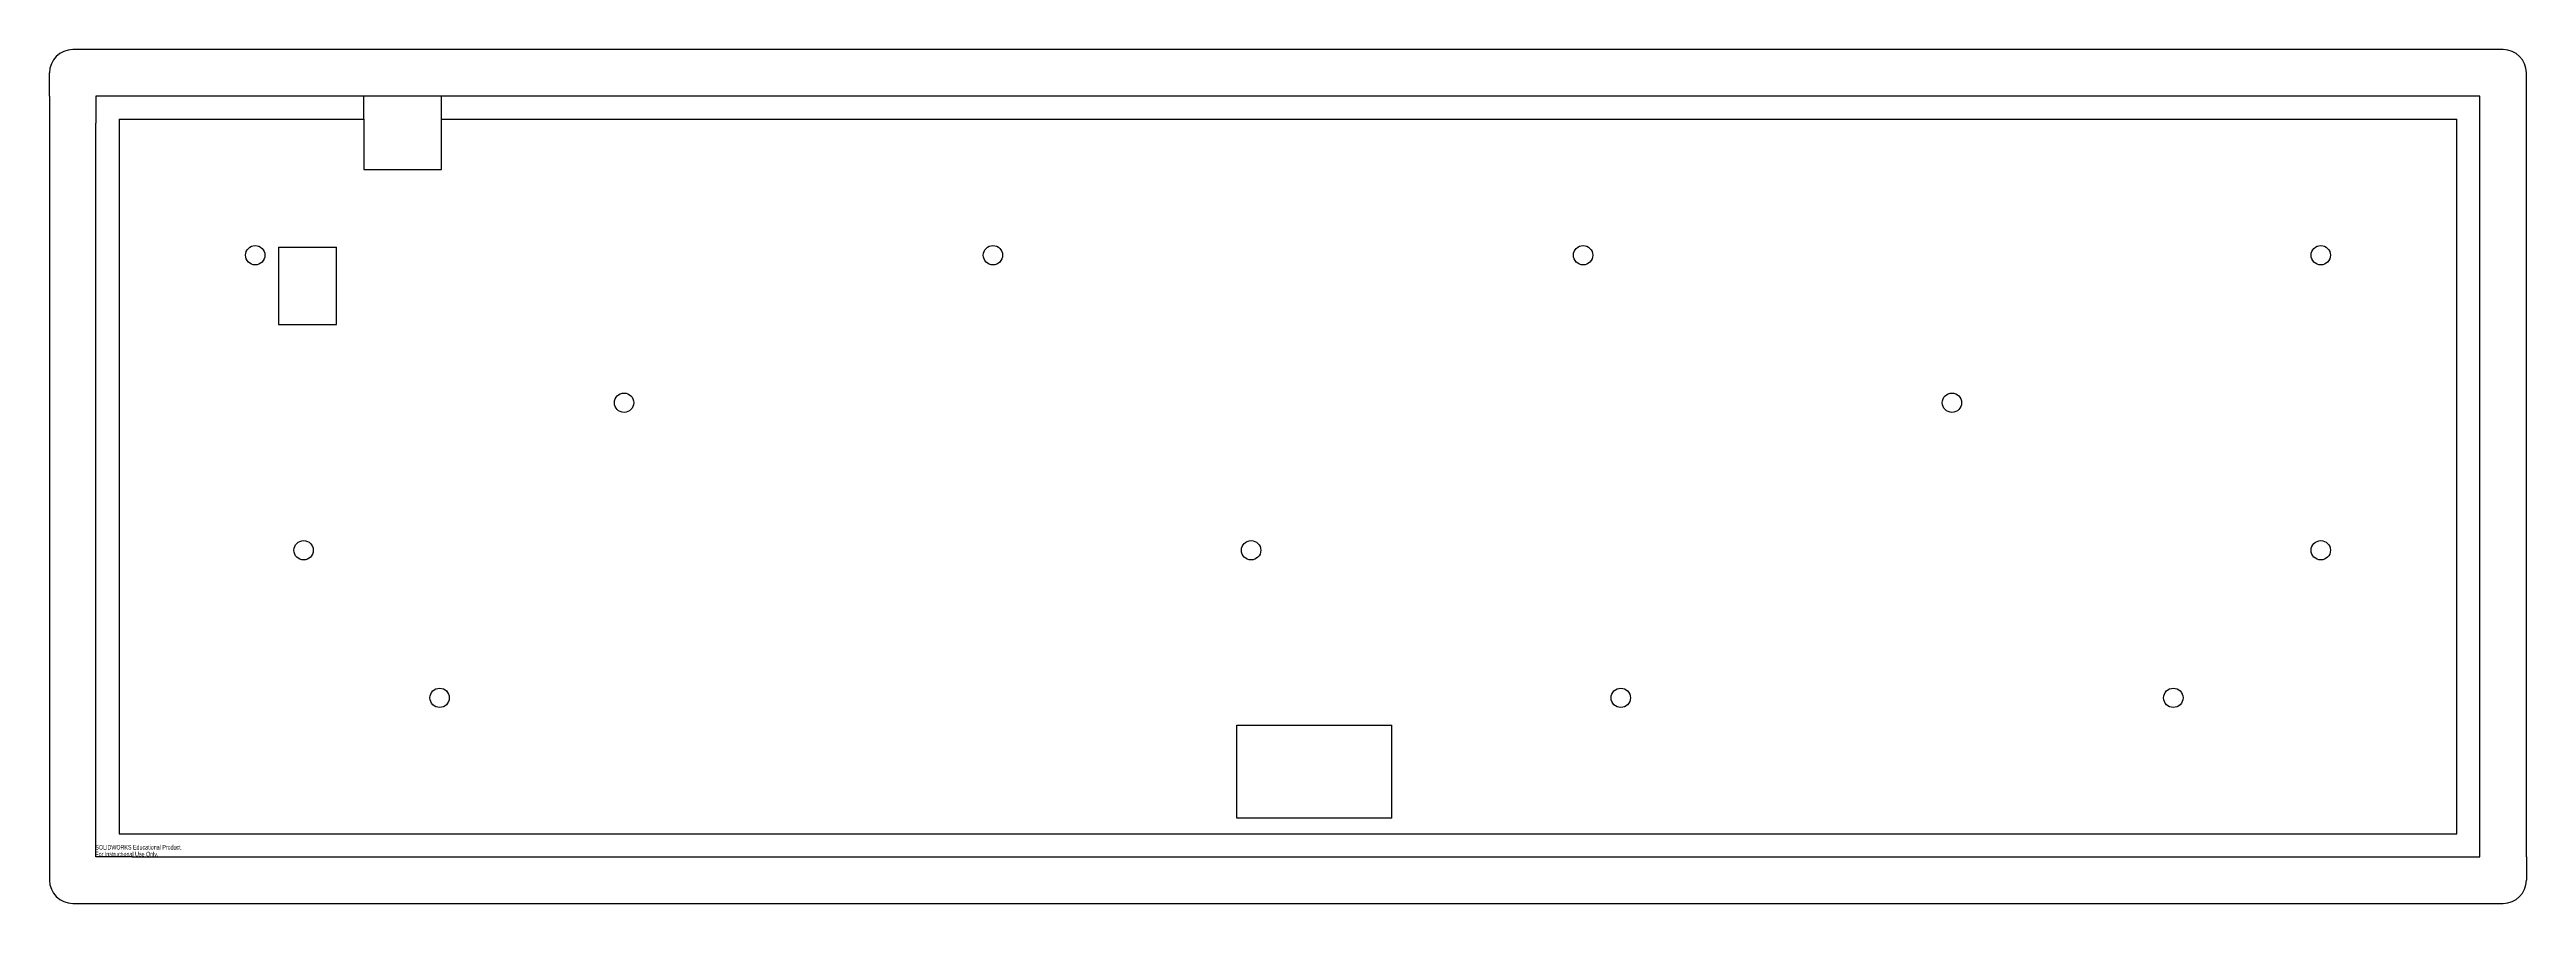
# Model space of a CAD drawing. Header units: inches. Extents: x -6 to 314, y -6 to 104.
import ezdxf

# ---------------------------------------------------------------- set-up
doc = ezdxf.new("R2010")
doc.units = ezdxf.units.IN
doc.header["$MEASUREMENT"] = 0
for name, color, linetype in [('SLD-0', 179, 'Continuous'), ('SLD-0_0', 179, 'Continuous'), ('SLD-0_1', 179, 'Continuous')]:
    doc.layers.add(name, color=color, linetype=linetype)
doc.styles.add('SLDTEXTSTYLE0', font='TXT', dxfattribs={"width": 0.7})

msp = doc.modelspace()

# ---------------------------------------------------------------- linework, layer by layer
at = {"layer": 'SLD-0'}
for centre in [(20.64, 77.79), (115.89, 77.79), (192.09, 77.79), (287.33, 77.79), (68.26, 58.74), (239.71, 58.74), (26.89, 39.69), (149.22, 39.69), (287.33, 39.69), (44.45, 20.64), (196.95, 20.64), (268.29, 20.64)]:
    msp.add_circle(centre, 1.25, dxfattribs=at)
at = {"layer": 'SLD-0_0'}
for p, q in [((34.68, 95.34), (34.68, 98.34)), ((44.68, 95.34), (44.68, 98.34)), ((3.08, 95.34), (34.68, 95.34)), ((3.08, 95.34), (3.08, 3.09)), ((44.68, 95.34), (304.88, 95.34)), ((304.88, 3.09), (304.88, 95.34)), ((3.08, 3.09), (304.88, 3.09))]:
    msp.add_line(p, q, dxfattribs=at)
at = {"layer": 'SLD-0_1'}
for p, q in [((0.08, 104.34), (-2.92, 104.34)), ((310.88, 104.34), (0.08, 104.34)), ((-5.92, 98.34), (-5.92, 101.34)), ((313.88, 0.09), (313.88, 101.34)), ((-5.92, 98.34), (-5.92, -2.91)), ((3.15, 98.34), (0.08, 98.34)), ((0.08, 98.34), (0.08, 94.84)), ((307.88, 98.34), (3.15, 98.34)), ((307.88, 3.05), (307.88, 98.34)), ((0.08, 0.09), (0.08, 94.84)), ((34.68, 95.34), (34.68, 88.84)), ((44.68, 88.84), (44.68, 95.34)), ((34.68, 88.84), (44.68, 88.84)), ((23.64, 78.84), (31.14, 78.84)), ((23.64, 78.84), (23.64, 68.84)), ((31.14, 68.84), (31.14, 78.84)), ((23.64, 68.84), (31.14, 68.84)), ((147.38, 5.09), (147.38, 17.09)), ((147.38, 17.09), (167.38, 17.09)), ((167.38, 5.09), (167.38, 17.09)), ((167.38, 5.09), (147.38, 5.09)), ((4.77, 0.09), (0.08, 0.09)), ((4.77, 0.09), (306.38, 0.09)), ((306.38, 0.09), (307.88, 0.09)), ((307.88, 0.09), (307.88, 3.05)), ((313.88, 0.09), (313.88, -2.91)), ((-2.92, -5.91), (307.88, -5.91)), ((307.88, -5.91), (310.88, -5.91))]:
    msp.add_line(p, q, dxfattribs=at)
for centre, start, end in [((-2.92, 101.34), 90, 180), ((310.88, 101.34), 0, 90), ((-2.92, -2.91), 180, 270), ((310.88, -2.91), 270, 0)]:
    msp.add_arc(centre, 3, start, end, dxfattribs=at)

# ---------------------------------------------------------------- texts
at = {"color": 7, "linetype": 'Continuous', "char_height": 0.5882, "attachment_point": 1, "style": 'SLDTEXTSTYLE0'}
for s, insert in [('SOLIDWORKS Educational Product.', (0, 1.64)), ('For Instructional Use Only.', (0, 0.76))]:
    msp.add_mtext(s, dxfattribs=dict(at, insert=insert))

doc.saveas('drawing.dxf')
